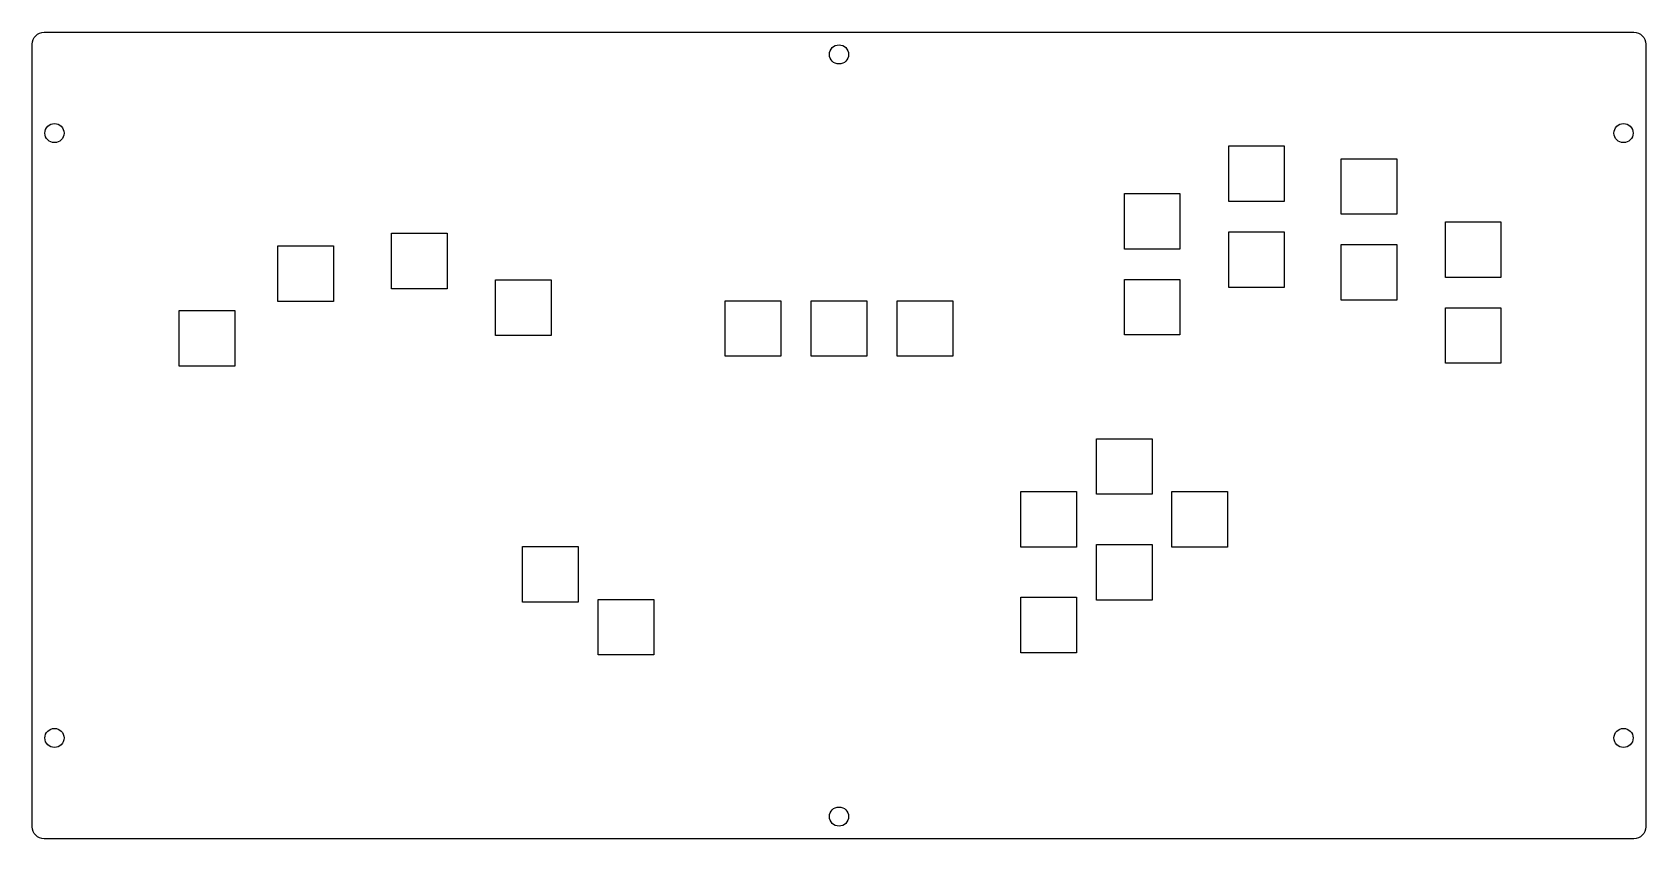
# Model space of a CAD drawing. Header units: millimetres. Extents: x 50 to 456, y 64 to 267.
import ezdxf

# ---------------------------------------------------------------- set-up
doc = ezdxf.new("R2010")
doc.units = ezdxf.units.MM
doc.layers.get('0').update_dxf_attribs({"linetype": 'CONTINUOUS'})

msp = doc.modelspace()

# ---------------------------------------------------------------- linework, layer by layer
msp.add_lwpolyline([(453.23, 266.89, -0.414214), (456.23, 263.89), (456.23, 66.69, -0.414214), (453.23, 63.69), (52.83, 63.69, -0.414214), (49.83, 66.69), (49.83, 263.89, -0.414214), (52.83, 266.89)], format="xyb", close=True)
for points in [[(351.19, 238.26), (365.19, 238.26), (365.19, 224.26), (351.19, 224.26)], [(379.54, 235.04), (393.54, 235.04), (393.54, 221.04), (379.54, 221.04)], [(324.91, 212.28), (324.91, 226.28), (338.91, 226.28), (338.91, 212.28)], [(140.34, 216.25), (154.34, 216.25), (154.34, 202.25), (140.34, 202.25)], [(365.19, 216.62), (365.19, 202.62), (351.19, 202.62), (351.19, 216.62)], [(405.77, 219.13), (419.77, 219.13), (419.77, 205.13), (405.77, 205.13)], [(111.72, 199.06), (111.72, 213.06), (125.72, 213.06), (125.72, 199.06)], [(379.54, 213.4), (393.54, 213.4), (393.54, 199.4), (379.54, 199.4)], [(166.53, 204.48), (180.53, 204.48), (180.53, 190.48), (166.53, 190.48)], [(324.91, 190.64), (324.91, 204.64), (338.91, 204.64), (338.91, 190.64)], [(224.39, 185.25), (224.39, 199.25), (238.39, 199.25), (238.39, 185.25)], [(260.03, 185.25), (246.03, 185.25), (246.03, 199.25), (260.03, 199.25)], [(267.67, 185.25), (267.67, 199.25), (281.67, 199.25), (281.67, 185.25)], [(86.85, 182.78), (86.85, 196.78), (100.85, 196.78), (100.85, 182.78)], [(419.77, 197.49), (419.77, 183.49), (405.77, 183.49), (405.77, 197.49)], [(331.88, 164.48), (331.88, 150.48), (317.88, 150.48), (317.88, 164.48)], [(298.85, 151.16), (312.85, 151.16), (312.85, 137.16), (298.85, 137.16)], [(336.9, 137.16), (336.9, 151.16), (350.9, 151.16), (350.9, 137.16)], [(187.32, 137.33), (187.32, 123.33), (173.32, 123.33), (173.32, 137.33)], [(317.88, 123.84), (317.88, 137.84), (331.88, 137.84), (331.88, 123.84)], [(192.35, 124.01), (206.35, 124.01), (206.35, 110.01), (192.35, 110.01)], [(312.85, 110.52), (298.85, 110.52), (298.85, 124.52), (312.85, 124.52)]]:
    msp.add_lwpolyline(points, close=True)
for centre in [(253.03, 261.31), (55.41, 241.49), (450.64, 241.49), (55.41, 89.09), (450.64, 89.09), (253.03, 69.28)]:
    msp.add_circle(centre, 2.41)

doc.saveas('drawing.dxf')
